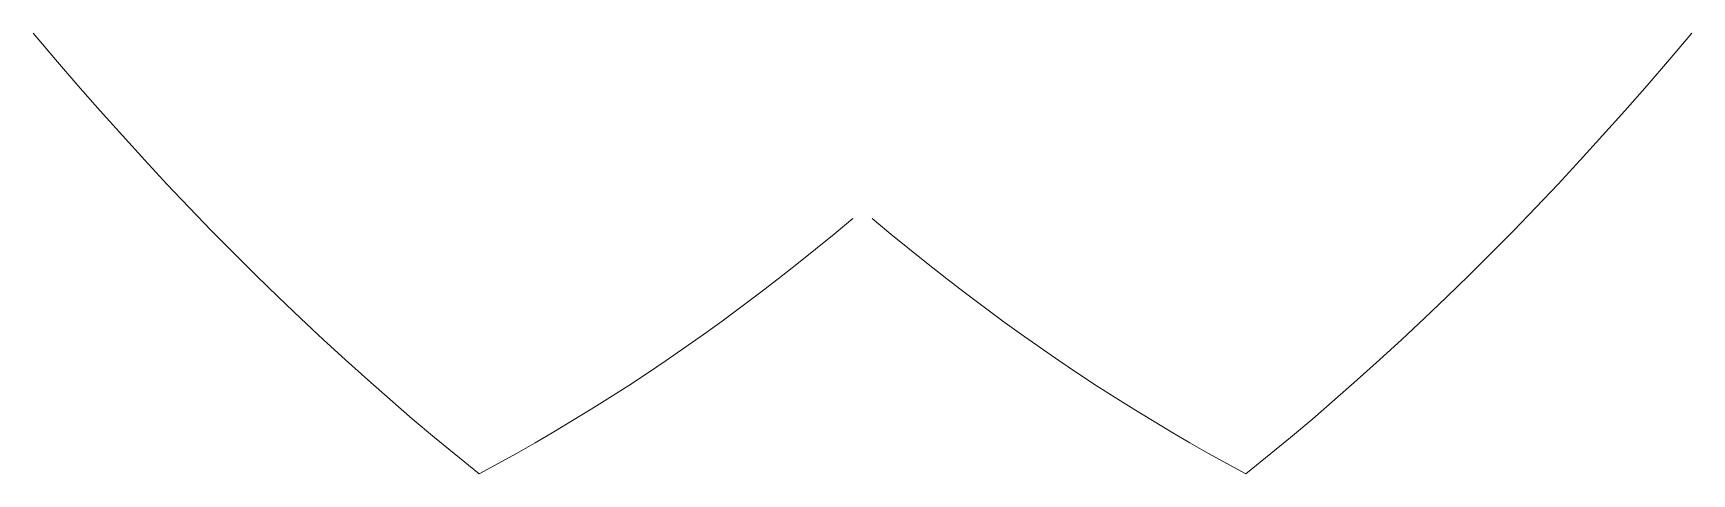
# Model space of a CAD drawing. Extents: x -21.5 to 21.5, y 42.6 to 54.
import ezdxf

# ---------------------------------------------------------------- set-up
doc = ezdxf.new("R2010")
doc.units = 0
doc.header["$MEASUREMENT"] = 0
doc.layers.add('jueyuanzi', color=246, linetype='CONTINUOUS', lineweight=0)

msp = doc.modelspace()

# ---------------------------------------------------------------- linework, layer by layer
at = {"layer": 'jueyuanzi'}
for p, q in [((-21.5, 54), (-20.922, 53.318)), ((21.5, 54), (20.922, 53.318)), ((-20.922, 53.318), (-20.344, 52.648)), ((20.922, 53.318), (20.344, 52.648)), ((-20.344, 52.648), (-19.765, 51.99)), ((20.344, 52.648), (19.765, 51.99)), ((-19.765, 51.99), (-19.187, 51.345)), ((19.765, 51.99), (19.187, 51.345)), ((-19.187, 51.345), (-18.609, 50.711)), ((19.187, 51.345), (18.609, 50.711)), ((-18.609, 50.711), (-18.031, 50.09)), ((18.609, 50.711), (18.031, 50.09)), ((-18.031, 50.09), (-17.453, 49.48)), ((18.031, 50.09), (17.453, 49.48)), ((-17.453, 49.48), (-16.874, 48.883)), ((17.453, 49.48), (16.874, 48.883)), ((-0.25, 49.2), (-0.734, 48.797)), ((0.25, 49.2), (0.734, 48.797)), ((-16.874, 48.883), (-16.296, 48.297)), ((-0.734, 48.797), (-1.219, 48.402)), ((0.734, 48.797), (1.219, 48.402)), ((16.874, 48.883), (16.296, 48.297)), ((-16.296, 48.297), (-15.718, 47.722)), ((-1.219, 48.402), (-1.703, 48.014)), ((1.219, 48.402), (1.703, 48.014)), ((16.296, 48.297), (15.718, 47.722)), ((-1.703, 48.014), (-2.187, 47.635)), ((1.703, 48.014), (2.187, 47.635)), ((-15.718, 47.722), (-15.14, 47.159)), ((-2.187, 47.635), (-2.671, 47.263)), ((2.187, 47.635), (2.671, 47.263)), ((15.718, 47.722), (15.14, 47.159)), ((-15.14, 47.159), (-14.562, 46.607)), ((-3.156, 46.899), (-3.64, 46.543)), ((-2.671, 47.263), (-3.156, 46.899)), ((2.671, 47.263), (3.156, 46.899)), ((3.156, 46.899), (3.64, 46.543)), ((15.14, 47.159), (14.562, 46.607)), ((-14.562, 46.607), (-13.983, 46.066)), ((-3.64, 46.543), (-4.124, 46.194)), ((3.64, 46.543), (4.124, 46.194)), ((14.562, 46.607), (13.983, 46.066)), ((-13.983, 46.066), (-13.405, 45.536)), ((-4.124, 46.194), (-4.609, 45.853)), ((4.124, 46.194), (4.609, 45.853)), ((13.983, 46.066), (13.405, 45.536)), ((-4.609, 45.853), (-5.093, 45.519)), ((4.609, 45.853), (5.093, 45.519)), ((-13.405, 45.536), (-12.827, 45.017)), ((-5.577, 45.193), (-6.062, 44.874)), ((-5.093, 45.519), (-5.577, 45.193)), ((5.093, 45.519), (5.577, 45.193)), ((5.577, 45.193), (6.062, 44.874)), ((13.405, 45.536), (12.827, 45.017)), ((-12.827, 45.017), (-12.249, 44.509)), ((-6.062, 44.874), (-6.546, 44.563)), ((6.062, 44.874), (6.546, 44.563)), ((12.827, 45.017), (12.249, 44.509)), ((-12.249, 44.509), (-11.671, 44.012)), ((-6.546, 44.563), (-7.03, 44.258)), ((6.546, 44.563), (7.03, 44.258)), ((12.249, 44.509), (11.671, 44.012)), ((-11.671, 44.012), (-11.092, 43.525)), ((-7.514, 43.961), (-7.999, 43.672)), ((-7.03, 44.258), (-7.514, 43.961)), ((7.03, 44.258), (7.514, 43.961)), ((7.514, 43.961), (7.999, 43.672)), ((11.671, 44.012), (11.092, 43.525)), ((-11.092, 43.525), (-9.936, 42.584)), ((-7.999, 43.672), (-8.483, 43.389)), ((7.999, 43.672), (8.483, 43.389)), ((11.092, 43.525), (9.936, 42.584)), ((-8.967, 43.114), (-9.936, 42.584)), ((-8.483, 43.389), (-8.967, 43.114)), ((8.483, 43.389), (8.967, 43.114)), ((8.967, 43.114), (9.936, 42.584))]:
    msp.add_line(p, q, dxfattribs=at)

doc.saveas('drawing.dxf')
